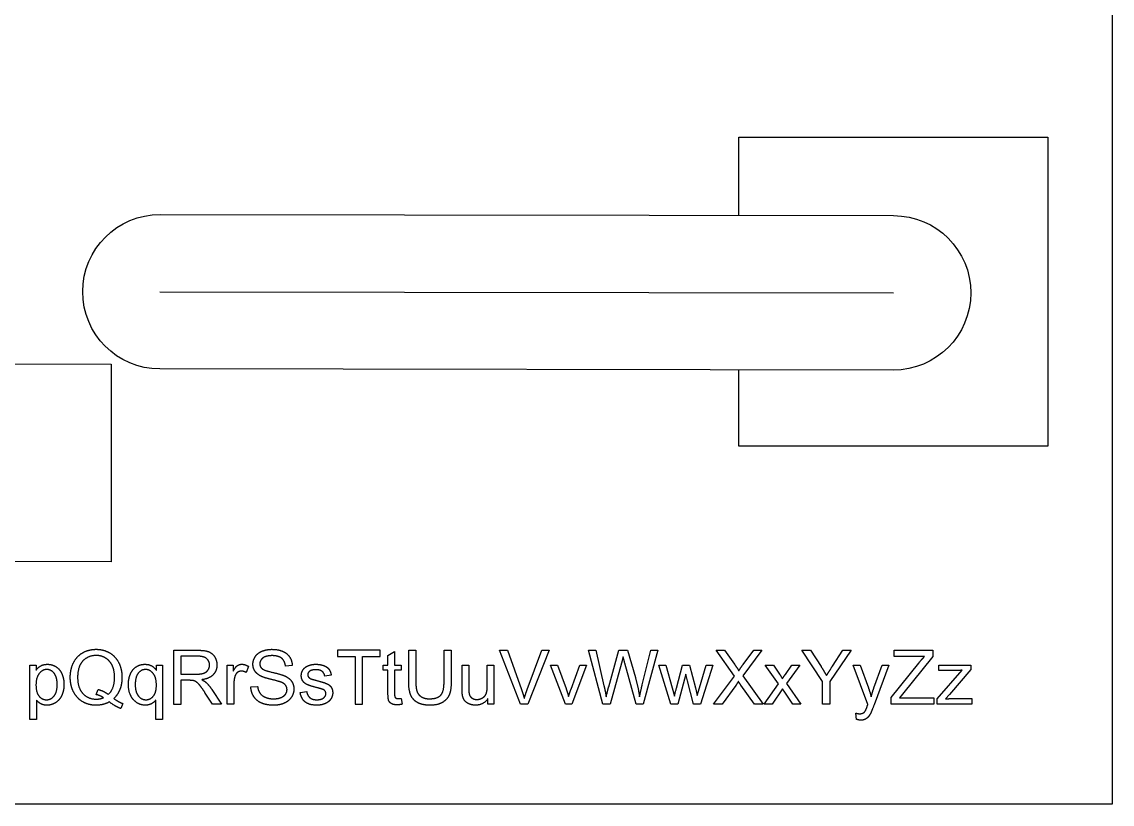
# Model space of a CAD drawing. Header units: millimetres. Extents: x -156 to 4, y -150 to -11.
# Drawn here: x -66.4 to 4.2, y -150.2 to -99.5 of the extents above; entities that cross this region are included whole.
import ezdxf

# ---------------------------------------------------------------- set-up
doc = ezdxf.new("R2010")
doc.units = ezdxf.units.MM
doc.layers.get('0').update_dxf_attribs({"linetype": 'CONTINUOUS'})

msp = doc.modelspace()

# ---------------------------------------------------------------- linework, layer by layer
for p, q in [((4.162, -50.167), (4.162, -150.167)), ((-20, -107), (0, -107)), ((-20, -112.053), (-20, -107)), ((0, -107), (0, -127)), ((-57.479, -116.995), (-9.992, -117.069)), ((-20, -127), (-20, -122.053)), ((0, -127), (-20, -127)), ((-56.587, -140.204), (-55.035, -140.203)), ((-56.586, -143.704), (-56.587, -140.204)), ((-42.718, -140.539), (-42.29, -140.281)), ((-42.29, -140.281), (-42.29, -141.167)), ((-41.376, -142.224), (-41.376, -140.202)), ((-41.376, -140.202), (-40.913, -140.202)), ((-40.913, -140.202), (-40.913, -142.222)), ((-39.087, -140.202), (-38.623, -140.202)), ((-39.086, -142.222), (-39.087, -140.202)), ((-38.623, -140.202), (-38.623, -142.224)), ((-34.132, -143.702), (-35.489, -140.202)), ((-35.489, -140.202), (-34.987, -140.202)), ((-34.987, -140.202), (-34.077, -142.744)), ((-33.705, -142.744), (-32.76, -140.202)), ((-32.287, -140.202), (-33.657, -143.702)), ((-32.76, -140.202), (-32.287, -140.202)), ((-28.815, -143.701), (-29.744, -140.201)), ((-29.744, -140.201), (-29.269, -140.201)), ((-29.269, -140.201), (-28.737, -142.496)), ((-28.431, -142.565), (-27.765, -140.201)), ((-27.765, -140.201), (-27.207, -140.201)), ((-27.207, -140.201), (-26.705, -141.973)), ((-26.259, -142.45), (-25.71, -140.201)), ((-25.244, -140.201), (-26.204, -143.701)), ((-25.71, -140.201), (-25.244, -140.201)), ((-20.283, -141.877), (-21.477, -140.201)), ((-21.477, -140.201), (-20.925, -140.201)), ((-20.925, -140.201), (-20.29, -141.098)), ((-18.523, -140.2), (-19.753, -141.85)), ((-19.731, -141.129), (-19.027, -140.2)), ((-19.027, -140.2), (-18.523, -140.2)), ((-14.589, -142.217), (-15.938, -140.2)), ((-15.938, -140.2), (-15.374, -140.2)), ((-15.374, -140.2), (-14.684, -141.255)), ((-12.729, -140.2), (-14.126, -142.217)), ((-13.947, -141.229), (-13.269, -140.2)), ((-13.269, -140.2), (-12.729, -140.2)), ((-9.945, -140.2), (-7.439, -140.199)), ((-9.945, -140.613), (-9.945, -140.2)), ((-7.439, -140.199), (-7.438, -140.612)), ((-55.016, -140.59), (-56.123, -140.59)), ((-56.123, -140.59), (-56.123, -141.748)), ((-42.718, -141.167), (-42.718, -140.539)), ((-27.6, -141.034), (-28.343, -143.701)), ((-26.65, -143.701), (-27.388, -141.034)), ((-10.148, -143.27), (-8.355, -141.028)), ((-7.992, -140.612), (-9.945, -140.613)), ((-7.438, -140.612), (-9.403, -143.041)), ((-65.89, -144.676), (-65.89, -141.169)), ((-65.89, -141.169), (-65.499, -141.169)), ((-65.499, -141.169), (-65.499, -141.498)), ((-57.709, -141.507), (-57.709, -141.168)), ((-57.709, -141.168), (-57.322, -141.168)), ((-57.322, -141.168), (-57.321, -144.675)), ((-56.123, -141.748), (-55.128, -141.748)), ((-53.122, -143.703), (-53.122, -141.168)), ((-53.122, -141.168), (-52.735, -141.168)), ((-52.735, -141.168), (-52.735, -141.552)), ((-51.745, -141.249), (-51.893, -141.648)), ((-48.911, -141.189), (-49.355, -141.222)), ((-46.39, -141.821), (-46.81, -141.879)), ((-43.033, -141.501), (-43.033, -141.167)), ((-43.033, -141.167), (-42.718, -141.167)), ((-42.718, -141.501), (-43.033, -141.501)), ((-42.718, -142.96), (-42.718, -141.501)), ((-42.29, -141.167), (-41.858, -141.167)), ((-41.858, -141.501), (-42.29, -141.501)), ((-42.29, -141.501), (-42.29, -142.984)), ((-41.858, -141.167), (-41.858, -141.501)), ((-37.916, -142.738), (-37.917, -141.167)), ((-37.917, -141.167), (-37.487, -141.167)), ((-37.487, -141.167), (-37.487, -142.573)), ((-36.291, -142.525), (-36.291, -141.166)), ((-36.291, -141.166), (-35.861, -141.166)), ((-35.861, -141.166), (-35.861, -143.702)), ((-31.222, -143.701), (-32.187, -141.166)), ((-32.187, -141.166), (-31.733, -141.166)), ((-31.733, -141.166), (-31.189, -142.684)), ((-30.866, -142.713), (-30.303, -141.166)), ((-29.861, -141.166), (-30.821, -143.701)), ((-30.303, -141.166), (-29.861, -141.166)), ((-24.399, -143.701), (-25.175, -141.165)), ((-25.175, -141.165), (-24.731, -141.165)), ((-24.731, -141.165), (-24.327, -142.629)), ((-24.045, -142.65), (-23.642, -141.165)), ((-23.437, -141.75), (-23.95, -143.701)), ((-23.642, -141.165), (-23.2, -141.165)), ((-23.339, -142.182), (-23.437, -141.75)), ((-23.2, -141.165), (-22.821, -142.636)), ((-22.548, -142.631), (-22.114, -141.165)), ((-21.696, -141.165), (-22.489, -143.701)), ((-22.114, -141.165), (-21.696, -141.165)), ((-19.753, -141.85), (-18.428, -143.7)), ((-17.435, -142.382), (-18.292, -141.165)), ((-18.292, -141.165), (-17.755, -141.165)), ((-17.755, -141.165), (-17.365, -141.759)), ((-16.995, -141.764), (-16.568, -141.165)), ((-16.055, -141.165), (-16.931, -142.358)), ((-16.568, -141.165), (-16.055, -141.165)), ((-11.65, -143.705), (-12.612, -141.164)), ((-12.612, -141.164), (-12.149, -141.164)), ((-12.149, -141.164), (-11.621, -142.633)), ((-11.261, -142.642), (-10.719, -141.164)), ((-10.289, -141.164), (-11.253, -143.743)), ((-10.719, -141.164), (-10.289, -141.164)), ((-7.164, -143.351), (-5.55, -141.498)), ((-7.068, -141.512), (-7.068, -141.164)), ((-7.068, -141.164), (-4.996, -141.164)), ((-6.035, -141.512), (-7.068, -141.512)), ((-4.996, -141.448), (-6.369, -143.057)), ((-4.996, -141.164), (-4.996, -141.448)), ((-55.586, -142.149), (-56.123, -142.149)), ((-56.123, -142.149), (-56.123, -143.704)), ((-52.692, -142.376), (-52.692, -143.703)), ((-51.592, -142.579), (-51.155, -142.54)), ((-22.935, -143.701), (-23.339, -142.182)), ((-21.636, -143.701), (-20.283, -141.877)), ((-20.202, -142.481), (-21.08, -143.701)), ((-19.001, -143.7), (-19.882, -142.452)), ((-18.361, -143.7), (-17.435, -142.382)), ((-16.931, -142.358), (-15.988, -143.7)), ((-14.589, -143.7), (-14.589, -142.217)), ((-14.126, -142.217), (-14.125, -143.7)), ((-61.595, -143.074), (-61.483, -142.737)), ((-54.084, -143.703), (-54.547, -142.975)), ((-54.111, -142.751), (-53.502, -143.703)), ((-48.4, -142.946), (-47.975, -142.879)), ((-24.327, -142.629), (-24.177, -143.173)), ((-22.821, -142.636), (-22.694, -143.121)), ((-22.694, -143.121), (-22.548, -142.631)), ((-17.174, -142.7), (-17.84, -143.7)), ((-17.036, -142.912), (-17.174, -142.7)), ((-16.515, -143.7), (-17.036, -142.912)), ((-10.148, -143.7), (-10.148, -143.27)), ((-9.403, -143.041), (-9.616, -143.287)), ((-6.369, -143.057), (-6.634, -143.351)), ((-65.46, -143.442), (-65.46, -144.676)), ((-59.869, -143.654), (-60.005, -143.976)), ((-57.751, -144.675), (-57.751, -143.434)), ((-56.123, -143.704), (-56.586, -143.704)), ((-53.502, -143.703), (-54.084, -143.703)), ((-52.692, -143.703), (-53.122, -143.703)), ((-41.858, -143.318), (-41.796, -143.698)), ((-36.245, -143.702), (-36.245, -143.329)), ((-35.861, -143.702), (-36.245, -143.702)), ((-33.657, -143.702), (-34.132, -143.702)), ((-30.821, -143.701), (-31.222, -143.701)), ((-28.343, -143.701), (-28.815, -143.701)), ((-26.204, -143.701), (-26.65, -143.701)), ((-23.95, -143.701), (-24.399, -143.701)), ((-22.489, -143.701), (-22.935, -143.701)), ((-21.08, -143.701), (-21.636, -143.701)), ((-18.428, -143.7), (-19.001, -143.7)), ((-17.84, -143.7), (-18.361, -143.7)), ((-15.988, -143.7), (-16.515, -143.7)), ((-14.125, -143.7), (-14.589, -143.7)), ((-7.381, -143.699), (-10.148, -143.7)), ((-9.616, -143.287), (-7.381, -143.286)), ((-7.381, -143.286), (-7.381, -143.699)), ((-7.164, -143.699), (-7.164, -143.351)), ((-4.919, -143.699), (-7.164, -143.699)), ((-6.092, -143.329), (-4.919, -143.329)), ((-4.919, -143.329), (-4.919, -143.699)), ((-65.46, -144.676), (-65.89, -144.676)), ((-57.321, -144.675), (-57.751, -144.675)), ((-12.387, -144.676), (-12.435, -144.273)), ((4.162, -150.167), (-155.838, -150.167))]:
    msp.add_line(p, q)
msp.add_lwpolyline([(-10, -122.069), (-57.487, -121.995, -1), (-57.471, -111.995), (-9.984, -112.069, -1)], format="xyb", close=True)
for points in [[(-60.628, -134.475), (-138.826, -134.449), (-138.821, -121.661), (-60.624, -121.686)], [(-44.838, -140.616), (-44.838, -143.703), (-44.374, -143.703), (-44.375, -140.616), (-43.217, -140.616), (-43.217, -140.202), (-45.991, -140.203), (-45.991, -140.616)]]:
    msp.add_lwpolyline(points, close=True)
for points in [[(-63.073, -141.011), (-62.863, -140.586), (-62.475, -140.364)], [(-62.475, -140.364), (-62.087, -140.142), (-61.607, -140.142)], [(-61.607, -140.142), (-61.123, -140.142), (-60.734, -140.372)], [(-60.734, -140.372), (-60.344, -140.603), (-60.14, -141.017)], [(-55.035, -140.203), (-54.567, -140.203), (-54.323, -140.298)], [(-54.323, -140.298), (-54.08, -140.392), (-53.934, -140.631)], [(-51.308, -140.613), (-51.157, -140.382), (-50.869, -140.263)], [(-50.869, -140.263), (-50.58, -140.143), (-50.226, -140.143)], [(-50.226, -140.143), (-49.837, -140.143), (-49.54, -140.269)], [(-49.54, -140.269), (-49.243, -140.394), (-49.083, -140.637)], [(-65.186, -141.208), (-65.012, -141.112), (-64.763, -141.112)], [(-64.763, -141.112), (-64.439, -141.112), (-64.19, -141.279)], [(-63.283, -141.954), (-63.283, -141.436), (-63.073, -141.011)], [(-62.464, -140.895), (-62.806, -141.25), (-62.806, -141.954)], [(-61.605, -140.541), (-62.123, -140.541), (-62.464, -140.895)], [(-60.981, -140.716), (-61.259, -140.541), (-61.605, -140.541)], [(-60.558, -141.209), (-60.702, -140.892), (-60.981, -140.716)], [(-60.14, -141.017), (-59.936, -141.431), (-59.936, -141.952)], [(-59.001, -141.267), (-58.749, -141.111), (-58.449, -141.111)], [(-58.449, -141.111), (-57.978, -141.111), (-57.709, -141.507)], [(-54.446, -140.75), (-54.626, -140.59), (-55.016, -140.59)], [(-54.266, -141.158), (-54.266, -140.91), (-54.446, -140.75)], [(-54.359, -141.472), (-54.266, -141.328), (-54.266, -141.158)], [(-53.788, -141.158), (-53.788, -141.531), (-54.029, -141.786)], [(-53.934, -140.631), (-53.788, -140.869), (-53.788, -141.158)], [(-52.462, -141.196), (-52.337, -141.11), (-52.186, -141.11)], [(-52.186, -141.11), (-51.969, -141.11), (-51.745, -141.249)], [(-51.458, -141.108), (-51.458, -140.843), (-51.308, -140.613)], [(-51.335, -141.544), (-51.458, -141.349), (-51.458, -141.108)], [(-50.82, -140.706), (-51.012, -140.86), (-51.012, -141.077)], [(-51.012, -141.077), (-51.012, -141.266), (-50.876, -141.387)], [(-50.207, -140.552), (-50.627, -140.552), (-50.82, -140.706)], [(-49.597, -140.721), (-49.804, -140.552), (-50.207, -140.552)], [(-49.355, -141.222), (-49.391, -140.891), (-49.597, -140.721)], [(-49.083, -140.637), (-48.923, -140.881), (-48.911, -141.189)], [(-48.039, -141.287), (-47.939, -141.213), (-47.766, -141.161)], [(-47.766, -141.161), (-47.593, -141.11), (-47.395, -141.11)], [(-47.395, -141.11), (-47.096, -141.11), (-46.871, -141.196)], [(-27.498, -140.624), (-27.553, -140.865), (-27.6, -141.034)], [(-27.388, -141.034), (-27.481, -140.7), (-27.498, -140.624)], [(-20.29, -141.098), (-20.092, -141.378), (-20.008, -141.528)], [(-20.008, -141.528), (-19.891, -141.337), (-19.731, -141.129)], [(-8.355, -141.028), (-8.164, -140.789), (-7.992, -140.612)], [(-65.29, -141.705), (-65.501, -141.962), (-65.501, -142.451)], [(-65.499, -141.498), (-65.36, -141.305), (-65.186, -141.208)], [(-64.804, -141.448), (-65.079, -141.448), (-65.29, -141.705)], [(-64.328, -141.689), (-64.527, -141.448), (-64.804, -141.448)], [(-64.128, -142.415), (-64.128, -141.93), (-64.328, -141.689)], [(-64.19, -141.279), (-63.942, -141.446), (-63.816, -141.75)], [(-63.816, -141.75), (-63.689, -142.055), (-63.689, -142.417)], [(-60.413, -141.952), (-60.414, -141.527), (-60.558, -141.209)], [(-59.518, -142.412), (-59.518, -142.03), (-59.386, -141.727)], [(-59.386, -141.727), (-59.253, -141.424), (-59.001, -141.267)], [(-58.882, -141.688), (-59.076, -141.925), (-59.076, -142.429)], [(-58.408, -141.45), (-58.687, -141.45), (-58.882, -141.688)], [(-57.917, -141.705), (-58.126, -141.45), (-58.408, -141.45)], [(-57.708, -142.467), (-57.708, -141.961), (-57.917, -141.705)], [(-55.128, -141.748), (-54.81, -141.748), (-54.631, -141.682)], [(-54.029, -141.786), (-54.271, -142.042), (-54.774, -142.111)], [(-54.631, -141.682), (-54.452, -141.617), (-54.359, -141.472)], [(-52.735, -141.552), (-52.587, -141.282), (-52.462, -141.196)], [(-52.461, -141.639), (-52.573, -141.724), (-52.621, -141.875)], [(-52.208, -141.555), (-52.349, -141.555), (-52.461, -141.639)], [(-51.893, -141.648), (-52.05, -141.555), (-52.208, -141.555)], [(-50.962, -141.87), (-51.212, -141.738), (-51.335, -141.544)], [(-50.876, -141.387), (-50.742, -141.509), (-50.177, -141.637)], [(-50.177, -141.637), (-49.613, -141.764), (-49.403, -141.86)], [(-49.403, -141.86), (-49.097, -142.001), (-48.951, -142.217)], [(-48.328, -141.841), (-48.328, -141.671), (-48.251, -141.527)], [(-48.234, -142.181), (-48.328, -142.027), (-48.328, -141.841)], [(-48.251, -141.527), (-48.173, -141.382), (-48.039, -141.287)], [(-47.786, -141.561), (-47.913, -141.659), (-47.913, -141.791)], [(-47.913, -141.791), (-47.913, -141.874), (-47.86, -141.941)], [(-47.364, -141.463), (-47.66, -141.463), (-47.786, -141.561)], [(-46.976, -141.573), (-47.113, -141.463), (-47.364, -141.463)], [(-46.81, -141.879), (-46.838, -141.683), (-46.976, -141.573)], [(-46.871, -141.196), (-46.645, -141.282), (-46.538, -141.429)], [(-46.538, -141.429), (-46.43, -141.576), (-46.39, -141.821)], [(-17.365, -141.759), (-17.256, -141.929), (-17.189, -142.043)], [(-17.189, -142.043), (-17.084, -141.886), (-16.995, -141.764)], [(-14.684, -141.255), (-14.493, -141.551), (-14.329, -141.847)], [(-14.329, -141.847), (-14.171, -141.573), (-13.947, -141.229)], [(-5.55, -141.498), (-5.824, -141.512), (-6.035, -141.512)], [(-65.501, -142.451), (-65.501, -142.94), (-65.303, -143.174)], [(-64.332, -143.166), (-64.128, -142.924), (-64.128, -142.415)], [(-63.689, -142.417), (-63.689, -142.807), (-63.829, -143.118)], [(-63.074, -142.89), (-63.283, -142.475), (-63.283, -141.954)], [(-62.806, -141.954), (-62.806, -142.637), (-62.468, -143.002)], [(-60.822, -143.071), (-60.413, -142.699), (-60.413, -141.952)], [(-59.936, -141.952), (-59.936, -142.384), (-60.067, -142.729)], [(-59.192, -143.401), (-59.518, -143.04), (-59.518, -142.412)], [(-59.076, -142.429), (-59.076, -142.918), (-58.871, -143.163)], [(-57.907, -143.175), (-57.708, -142.942), (-57.708, -142.467)], [(-55.328, -142.166), (-55.407, -142.149), (-55.586, -142.149)], [(-55.117, -142.259), (-55.221, -142.192), (-55.328, -142.166)], [(-54.882, -142.493), (-55.013, -142.326), (-55.117, -142.259)], [(-54.547, -142.975), (-54.75, -142.66), (-54.882, -142.493)], [(-54.774, -142.111), (-54.59, -142.199), (-54.495, -142.285)], [(-54.495, -142.285), (-54.292, -142.472), (-54.111, -142.751)], [(-52.621, -141.875), (-52.692, -142.104), (-52.692, -142.376)], [(-51.155, -142.54), (-51.124, -142.803), (-51.01, -142.971)], [(-50.286, -142.088), (-50.768, -141.972), (-50.962, -141.87)], [(-49.663, -142.259), (-49.804, -142.204), (-50.286, -142.088)], [(-49.348, -142.465), (-49.443, -142.342), (-49.663, -142.259)], [(-49.252, -142.753), (-49.252, -142.588), (-49.348, -142.465)], [(-48.951, -142.217), (-48.806, -142.433), (-48.806, -142.715)], [(-47.957, -142.422), (-48.14, -142.335), (-48.234, -142.181)], [(-47.302, -142.628), (-47.774, -142.509), (-47.957, -142.422)], [(-47.86, -141.941), (-47.808, -142.01), (-47.696, -142.056)], [(-47.696, -142.056), (-47.631, -142.079), (-47.316, -142.165)], [(-47.316, -142.165), (-46.86, -142.287), (-46.68, -142.365)], [(-46.68, -142.365), (-46.499, -142.442), (-46.397, -142.59)], [(-41.242, -143.102), (-41.376, -142.781), (-41.376, -142.224)], [(-40.913, -142.222), (-40.913, -142.678), (-40.828, -142.894)], [(-39.304, -143.112), (-39.086, -142.881), (-39.086, -142.222)], [(-38.623, -142.224), (-38.623, -142.752), (-38.743, -143.062)], [(-37.487, -142.573), (-37.487, -142.909), (-37.46, -143.026)], [(-36.361, -143.02), (-36.291, -142.85), (-36.291, -142.525)], [(-28.737, -142.496), (-28.651, -142.856), (-28.589, -143.212)], [(-28.589, -143.212), (-28.455, -142.651), (-28.431, -142.565)], [(-26.705, -141.973), (-26.516, -142.631), (-26.433, -143.212)], [(-26.433, -143.212), (-26.366, -142.88), (-26.259, -142.45)], [(-20.035, -142.218), (-20.151, -142.409), (-20.202, -142.481)], [(-19.882, -142.452), (-19.956, -142.344), (-20.035, -142.218)], [(-65.303, -143.174), (-65.105, -143.408), (-64.823, -143.408)], [(-64.823, -143.408), (-64.536, -143.408), (-64.332, -143.166)], [(-63.829, -143.118), (-63.968, -143.43), (-64.234, -143.596)], [(-62.478, -143.535), (-62.865, -143.305), (-63.074, -142.89)], [(-62.468, -143.002), (-62.13, -143.367), (-61.605, -143.367)], [(-61.605, -143.367), (-61.356, -143.367), (-61.137, -143.274)], [(-61.137, -143.274), (-61.354, -143.133), (-61.595, -143.074)], [(-61.483, -142.737), (-61.082, -142.849), (-60.822, -143.071)], [(-60.067, -142.729), (-60.199, -143.074), (-60.463, -143.329)], [(-58.871, -143.163), (-58.666, -143.408), (-58.379, -143.408)], [(-58.379, -143.408), (-58.105, -143.408), (-57.907, -143.175)], [(-51.4, -143.208), (-51.582, -142.93), (-51.592, -142.579)], [(-50.896, -143.624), (-51.217, -143.486), (-51.4, -143.208)], [(-51.01, -142.971), (-50.897, -143.14), (-50.658, -143.244)], [(-50.658, -143.244), (-50.419, -143.347), (-50.121, -143.347)], [(-50.121, -143.347), (-49.856, -143.347), (-49.653, -143.269)], [(-49.653, -143.269), (-49.45, -143.19), (-49.351, -143.052)], [(-48.966, -143.241), (-49.125, -143.488), (-49.425, -143.625)], [(-49.351, -143.052), (-49.252, -142.915), (-49.252, -142.753)], [(-48.806, -142.715), (-48.806, -142.994), (-48.966, -143.241)], [(-48.069, -143.555), (-48.328, -143.35), (-48.4, -142.946)], [(-47.975, -142.879), (-47.939, -143.135), (-47.775, -143.271)], [(-47.775, -143.271), (-47.612, -143.407), (-47.318, -143.407)], [(-46.862, -142.774), (-46.951, -142.717), (-47.302, -142.628)], [(-46.879, -143.286), (-46.736, -143.166), (-46.736, -143.003)], [(-46.736, -143.003), (-46.736, -142.858), (-46.862, -142.774)], [(-46.294, -142.958), (-46.294, -143.173), (-46.419, -143.363)], [(-46.397, -142.59), (-46.294, -142.738), (-46.294, -142.958)], [(-42.665, -143.467), (-42.718, -143.347), (-42.718, -142.96)], [(-42.29, -142.984), (-42.29, -143.168), (-42.268, -143.22)], [(-42.268, -143.22), (-42.245, -143.273), (-42.194, -143.304)], [(-40.796, -143.592), (-41.108, -143.423), (-41.242, -143.102)], [(-40.828, -142.894), (-40.743, -143.11), (-40.537, -143.227)], [(-40.537, -143.227), (-40.33, -143.344), (-40.032, -143.344)], [(-40.032, -143.344), (-39.521, -143.344), (-39.304, -143.112)], [(-38.743, -143.062), (-38.862, -143.373), (-39.173, -143.567)], [(-37.89, -143.139), (-37.916, -143.012), (-37.916, -142.738)], [(-37.758, -143.457), (-37.852, -143.327), (-37.89, -143.139)], [(-37.46, -143.026), (-37.42, -143.196), (-37.289, -143.293)], [(-36.601, -143.29), (-36.431, -143.191), (-36.361, -143.02)], [(-34.077, -142.744), (-33.968, -143.05), (-33.894, -143.317)], [(-33.894, -143.317), (-33.812, -143.031), (-33.705, -142.744)], [(-31.189, -142.684), (-31.1, -142.93), (-31.026, -143.195)], [(-31.026, -143.195), (-30.969, -142.995), (-30.866, -142.713)], [(-24.177, -143.173), (-24.167, -143.133), (-24.045, -142.65)], [(-11.621, -142.633), (-11.518, -142.912), (-11.437, -143.22)], [(-11.437, -143.22), (-11.363, -142.924), (-11.261, -142.642)], [(-65.18, -143.671), (-65.351, -143.58), (-65.46, -143.442)], [(-64.794, -143.762), (-65.009, -143.762), (-65.18, -143.671)], [(-64.234, -143.596), (-64.501, -143.762), (-64.794, -143.762)], [(-61.617, -143.764), (-62.092, -143.764), (-62.478, -143.535)], [(-60.757, -143.546), (-61.146, -143.764), (-61.617, -143.764)], [(-60.005, -143.976), (-60.382, -143.84), (-60.757, -143.546)], [(-60.463, -143.329), (-60.141, -143.551), (-59.869, -143.654)], [(-58.415, -143.761), (-58.866, -143.761), (-59.192, -143.401)], [(-58.032, -143.668), (-58.212, -143.761), (-58.415, -143.761)], [(-57.751, -143.434), (-57.852, -143.575), (-58.032, -143.668)], [(-50.1, -143.763), (-50.575, -143.763), (-50.896, -143.624)], [(-49.425, -143.625), (-49.725, -143.763), (-50.1, -143.763)], [(-47.316, -143.76), (-47.81, -143.76), (-48.069, -143.555)], [(-47.318, -143.407), (-47.022, -143.407), (-46.879, -143.286)], [(-46.781, -143.656), (-47.017, -143.76), (-47.316, -143.76)], [(-46.419, -143.363), (-46.545, -143.552), (-46.781, -143.656)], [(-42.484, -143.662), (-42.613, -143.588), (-42.665, -143.467)], [(-42.121, -143.736), (-42.355, -143.736), (-42.484, -143.662)], [(-42.194, -143.304), (-42.142, -143.335), (-42.047, -143.335)], [(-41.796, -143.698), (-41.977, -143.736), (-42.121, -143.736)], [(-42.047, -143.335), (-41.975, -143.335), (-41.858, -143.318)], [(-39.991, -143.762), (-40.483, -143.762), (-40.796, -143.592)], [(-39.173, -143.567), (-39.485, -143.762), (-39.991, -143.762)], [(-37.469, -143.673), (-37.663, -143.587), (-37.758, -143.457)], [(-37.05, -143.759), (-37.274, -143.759), (-37.469, -143.673)], [(-37.289, -143.293), (-37.157, -143.389), (-36.964, -143.389)], [(-36.245, -143.329), (-36.541, -143.759), (-37.05, -143.759)], [(-36.964, -143.389), (-36.77, -143.389), (-36.601, -143.29)], [(-11.819, -144.13), (-11.779, -144.065), (-11.688, -143.81)], [(-11.688, -143.81), (-11.676, -143.774), (-11.65, -143.705)], [(-11.253, -143.743), (-11.409, -144.161), (-11.494, -144.318)], [(-6.634, -143.351), (-6.345, -143.329), (-6.092, -143.329)], [(-12.435, -144.273), (-12.294, -144.311), (-12.189, -144.311)], [(-12.11, -144.729), (-12.235, -144.729), (-12.387, -144.676)], [(-12.189, -144.311), (-12.046, -144.311), (-11.96, -144.263)], [(-11.757, -144.63), (-11.905, -144.729), (-12.11, -144.729)], [(-11.96, -144.263), (-11.874, -144.215), (-11.819, -144.13)], [(-11.494, -144.318), (-11.609, -144.531), (-11.757, -144.63)]]:
    msp.add_open_spline(points, degree=2)

doc.saveas('drawing.dxf')
